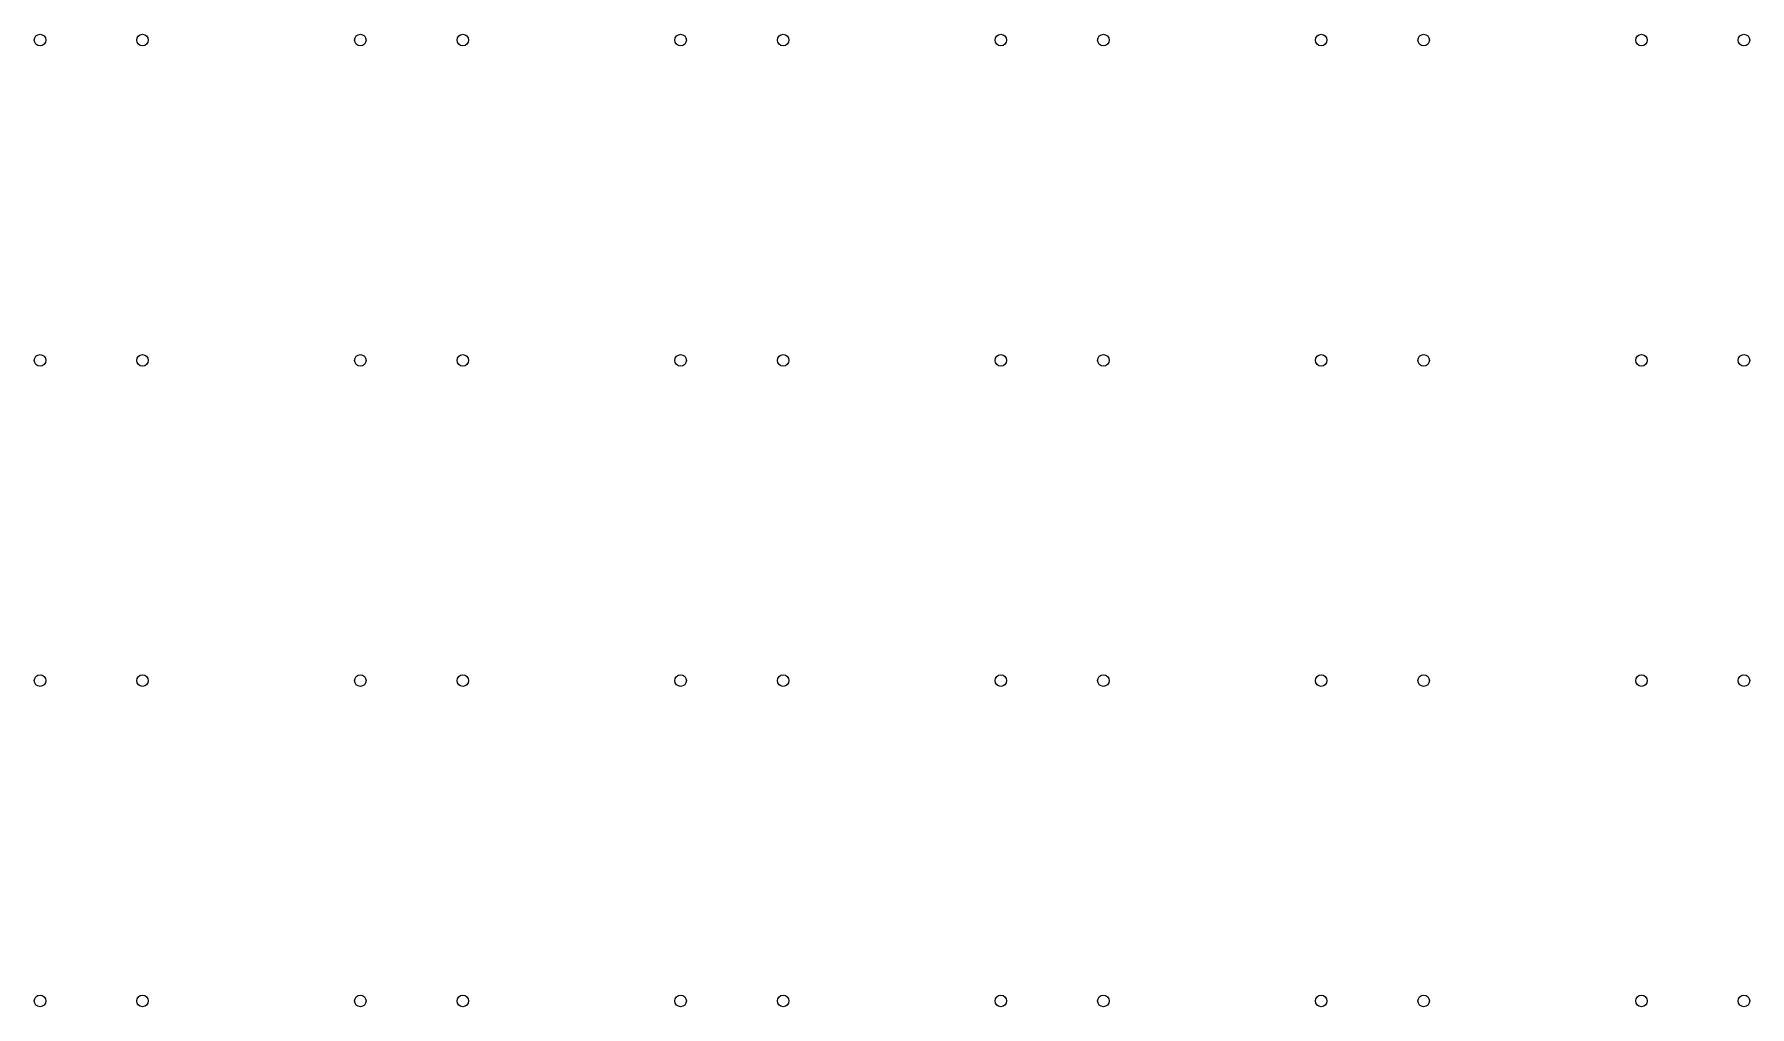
# Model space of a CAD drawing. Header units: millimetres. Extents: x -1273 to 1228, y -1403 to 598.
# Drawn here: x -732 to -63, y -312 to 67 of the extents above; entities that cross this region are included whole.
import ezdxf

# ---------------------------------------------------------------- set-up
doc = ezdxf.new("R2010")
doc.units = ezdxf.units.MM
doc.layers.get('0').update_dxf_attribs({"linetype": 'CONTINUOUS'})

msp = doc.modelspace()

# ---------------------------------------------------------------- linework, layer by layer
for centre in [(-730, 65), (-690, 65), (-605, 65), (-565, 65), (-480, 65), (-440, 65), (-355, 65), (-315, 65), (-230, 65), (-190, 65), (-105, 65), (-65, 65), (-730, -60), (-690, -60), (-605, -60), (-565, -60), (-480, -60), (-440, -60), (-355, -60), (-315, -60), (-230, -60), (-190, -60), (-105, -60), (-65, -60), (-730, -185), (-690, -185), (-605, -185), (-565, -185), (-480, -185), (-440, -185), (-355, -185), (-315, -185), (-230, -185), (-190, -185), (-105, -185), (-65, -185), (-730, -310), (-690, -310), (-605, -310), (-565, -310), (-480, -310), (-440, -310), (-355, -310), (-315, -310), (-230, -310), (-190, -310), (-105, -310), (-65, -310)]:
    msp.add_circle(centre, 2.25)

doc.saveas('drawing.dxf')
